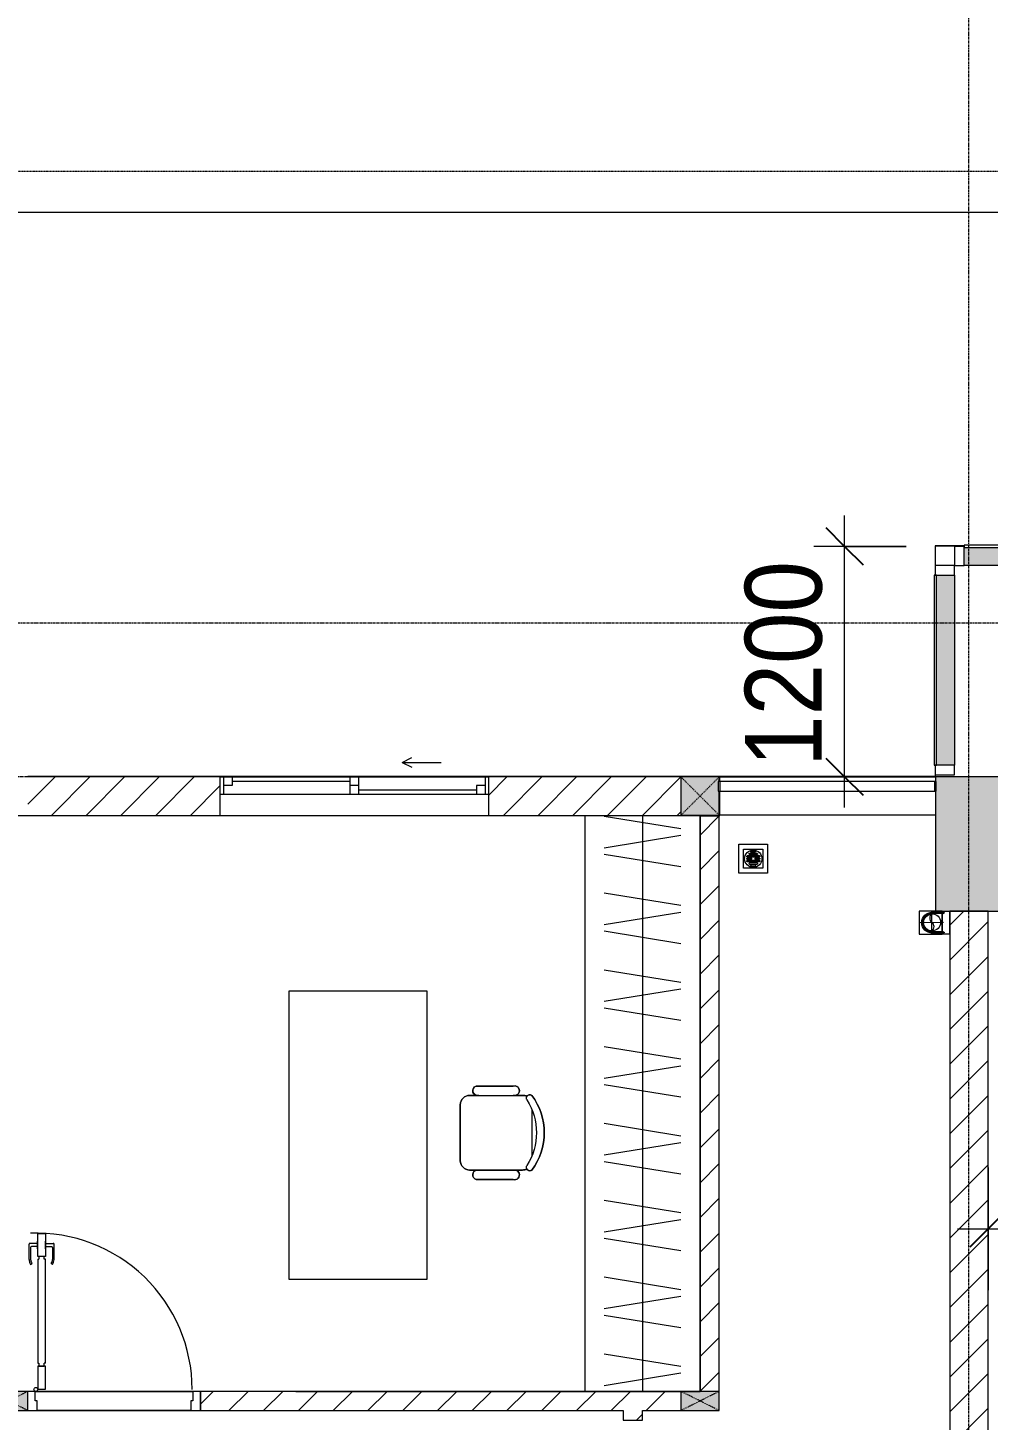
# Model space of a CAD drawing. Header units: millimetres. Extents: x 1591 to 240306, y -15958 to 82755.
# Drawn here: x 83454 to 88454, y 41187 to 48437 of the extents above; entities that cross this region are included whole.
import ezdxf

# ---------------------------------------------------------------- set-up
doc = ezdxf.new("R2010")
doc.units = ezdxf.units.MM
for name, pattern in [('Dash', [6, 3, -3]), ('Dash Dot 3_16_', [7.9375, 4.7625, -1.5875, 0, -1.5875]), ('Grid Line', [22.225, 12.7, -3.175, 3.175, -3.175]), ('IMPORT-CENTER _2_', [40.64, 25.4, -5.08, 5.08, -5.08])]:
    doc.linetypes.add(name, pattern=pattern)
for name, color, linetype, lineweight in [('0-1', 7, 'Continuous', 5), ('A-ANNO-DIMS', 211, 'Continuous', 9), ('A-ANNO-DIMS-160', 211, 'Continuous', 9), ('A-DETL-GENF-1', 9, 'Continuous', 9), ('A-DOOR-1', 254, 'Continuous', 9), ('A-DOOR-2', 9, 'Continuous', 9), ('A-FLOR', 192, 'Continuous', 9), ('A-FLOR-1', 250, 'Continuous', 9), ('A-FLOR-2', 9, 'Continuous', 9), ('A-FLOR-HRAL-1', 254, 'Continuous', 9), ('A-FLOR-HRAL-2', 9, 'Continuous', 9), ('A-GLAZ', 151, 'Continuous', 9), ('A-GLAZ-CURT', 52, 'Continuous', 9), ('A-GLAZ-CWMG', 51, 'Continuous', 9), ('A-GLAZ-CWMG-1', 51, 'Continuous', 18), ('A-WALL-1', 253, 'Continuous', 18), ('A-WALL-2', 9, 'Continuous', 9), ('A-WALL-3', 113, 'Continuous', 18), ('A-WALL-PATT-1', 10, 'Continuous', 9), ('A-WALL-PATT-2', 111, 'Continuous', 9), ('G-ANNO-SYMB-1', 111, 'Dash Dot 3_16_', 18), ('G-IMPT-2', 8, 'IMPORT-CENTER _2_', 9), ('G-IMPT-3', 8, 'Continuous', 9), ('I-FURN', 30, 'Continuous', 9), ('I-FURN-1', 254, 'Continuous', 9), ('M-EQPM', 50, 'Continuous', 9), ('S-COLS', 52, 'Continuous', 9), ('S-COLS-1', 52, 'Continuous', 5), ('S-COLS-2', 7, 'Continuous', 18), ('S-COLS-3', 254, 'Continuous', 9), ('S-COLS-4', 253, 'Continuous', 18), ('S-COLS-5', 52, 'Continuous', 18), ('S-COLS-HDLN', 52, 'Dash', 9), ('S-COLS-HDLN-1', 9, 'Dash', 9), ('S-GRID-1', 1, 'Grid Line', 9)]:
    doc.layers.add(name, color=color, linetype=linetype, lineweight=lineweight)
doc.styles.add('UTM Avo', font='UTM Avo.ttf', dxfattribs={"width": 0.9, "height": 400})
doc.dimstyles.new('1_Dim_chi_tiet_2_5', dxfattribs={"dimscale": 304.8, "dimtxt": 399.720379, "dimasz": 0.629921, "dimexe": 0.524934, "dimexo": 0.0625, "dimgap": 0.052493, "dimtad": 1, "dimdec": 0, "dimrnd": 5, "dimzin": 0, "dimdsep": 46, "dimtxsty": 'UTM Avo', "dimblk1": 'OBLIQUE', "dimblk2": 'OBLIQUE', "dimsah": 1, "dimcen": 0.09, "dimdle": 0.524934, "dimazin": 0, "dimtfac": 1, "dimtdec": 4, "dimtix": 1, "dimtmove": 0, "dimatfit": 3, "dimfxl": 1.049869, "dimfxlon": 1, "dimtvp": 1, "dimtolj": 1, "dimtzin": 0, "dimarcsym": 2})
pattern_1 = [(45, (0, 0), (-90.50967, 90.50967), [])]
pattern_2 = [(45, (11001.35, 0), (-90.50967, 90.50967), [])]

# ---------------------------------------------------------------- blocks, each defined once
blk = doc.blocks.new('NCV_TKTC_KET CAU_rvt-1-TKCS_MB TẦNG 3-4')
at = {"layer": 'S-COLS-1'}
blk.add_hatch(color=256, dxfattribs=at).paths.add_polyline_path([(77527.6, 43836.9), (77527.6, 44536.9), (77177.6, 44536.9), (77177.6, 44512), (77182.6, 44512), (77182.6, 44462), (77177.6, 44462), (77177.6, 43836.9), (77182.6, 43836.9)])
at = {"layer": 'A-FLOR-1'}
for p, q in [((75852.6, 44536.9), (72452.6, 44536.9)), ((76052.5, 44331.9), (76052.5, 44336.1))]:
    blk.add_line(p, q, dxfattribs=at)
at = {"layer": 'S-COLS-2'}
for p, q in [((77527.6, 44536.9), (77177.6, 44536.9)), ((77177.6, 44536.9), (77177.6, 44512)), ((77177.6, 44462), (77177.6, 43836.9)), ((77177.6, 43836.9), (77527.6, 43836.9))]:
    blk.add_line(p, q, dxfattribs=at)
blk = doc.blocks.new('DOOR_CW_01 CANH MO-PANEL KINH - DIW_01-900x2200-CỬA GỖ VÂN LAMINATE-V106-TKCS_MB TẦNG 3-4')
at = {"layer": 'A-DETL-GENF-1'}
for p, q in [((-397, 872), (-357, 872)), ((-397, 752), (-397, 872)), ((-357, 872), (-357, 752)), ((-442, 737), (-442, 816.5)), ((-399, 820.5), (-438, 820.5)), ((-434, 799.5), (-434, 737)), ((-399, 803.5), (-430, 803.5)), ((-399, 831.8), (-397, 831.8)), ((-399, 792.2), (-399, 831.8)), ((-397, 792.2), (-397, 831.8)), ((-357, 792.2), (-357, 831.8)), ((-355, 831.8), (-357, 831.8)), ((-355, 792.2), (-355, 831.8)), ((-355, 820.5), (-316, 820.5)), ((-355, 803.5), (-324, 803.5)), ((-320, 799.5), (-320, 737)), ((-312, 737), (-312, 816.5)), ((-397, 792.2), (-399, 792.2)), ((-357, 752), (-397, 752)), ((-397, 738), (-391, 738)), ((-397, 738), (-397, 196)), ((-363, 752), (-391, 752)), ((-391, 752), (-391, 738)), ((-363, 738), (-363, 752)), ((-357, 738), (-363, 738)), ((-357, 792.2), (-355, 792.2)), ((-357, 196), (-357, 738)), ((-433.9, 711.2), (-427.3, 715.8)), ((-320.1, 711.2), (-326.7, 715.8)), ((-397, 196), (-391, 196)), ((-357, 182), (-397, 182)), ((-397, 182), (-397, 62)), ((-391, 196), (-391, 182)), ((-391, 182), (-363, 182)), ((-357, 196), (-363, 196)), ((-363, 182), (-363, 196)), ((-357, 62), (-357, 182)), ((-397, 62), (-357, 62))]:
    blk.add_line(p, q, dxfattribs=at)
blk.add_circle((-407, 60), 10, dxfattribs=at)
for centre, radius, start, end in [((-407, 60), 814, 360, 92), ((-438, 816.5), 4, 90, 180), ((-430, 799.5), 4, 90, 180), ((-324, 799.5), 4, 360, 90), ((-316, 816.5), 4, 0, 90), ((-397, 737), 45, 180, 215), ((-397, 737), 37, 180, 215), ((-357, 737), 37, 325, 0), ((-357, 737), 45, 325, 0)]:
    blk.add_arc(centre, radius, start, end, dxfattribs=at)
at = {"layer": 'A-DOOR-2'}
for p, q in [((-410, 50), (-448.4, 50)), ((-410, 0), (-410, 50)), ((-400, 0), (-410, 0)), ((-407, 50), (-382, 50)), ((-400, -50), (-400, 0)), ((410, 0), (400, 0)), ((400, 0), (400, -50)), ((450, 50), (410, 50)), ((410, 50), (410, 0)), ((450, -50), (450, 50)), ((-448.4, -50), (-400, -50)), ((400, -50), (450, -50))]:
    blk.add_line(p, q, dxfattribs=at)
blk = doc.blocks.new('TU DO LV A - TU DO LV A-V183-TKCS_MB TẦNG 3-4')
at = {"layer": 'I-FURN'}
for p, q in [((5, 600), (0.8, 600)), ((4.3, 101), (68.9, 499)), ((169, 101), (104.4, 499)), ((202.5, 101), (267.1, 499)), ((404.3, 101), (468.9, 499)), ((569, 101), (504.4, 499)), ((602.5, 101), (667.1, 499)), ((804.3, 101), (868.9, 499)), ((969, 101), (904.4, 499)), ((1002.5, 101), (1067.1, 499)), ((1204.3, 101), (1268.9, 499)), ((1369, 101), (1304.4, 499)), ((1402.5, 101), (1467.1, 499)), ((1604.3, 101), (1668.9, 499)), ((1769, 101), (1704.4, 499)), ((1802.5, 101), (1867.1, 499)), ((2004.3, 101), (2068.9, 499)), ((2169, 101), (2104.4, 499)), ((2202.5, 101), (2267.1, 499)), ((2404.3, 101), (2468.9, 499)), ((2569, 101), (2504.4, 499)), ((2602.5, 101), (2667.1, 499)), ((2804.3, 101), (2868.9, 499)), ((2969, 101), (2904.4, 499)), ((0.8, 300), (3000, 300)), ((0.8, 0), (3000, 0))]:
    blk.add_line(p, q, dxfattribs=at)
at = {"layer": 'I-FURN-1'}
for p, q in [((5, 600), (0.8, 600)), ((0.8, 0), (3000, 0))]:
    blk.add_line(p, q, dxfattribs=at)
blk = doc.blocks.new('BAN LV A - BAN LV A_dwg_ban hoc2-348006-TKCS_MB TẦNG 3-4')
at = {"layer": 'I-FURN'}
for p, q in [((145.8, 437.4), (-145.8, 437.4)), ((-194.4, 388.8), (-194.4, 113.4)), ((194.4, 113.4), (194.4, 388.8)), ((-243, 354.4), (-243, 162)), ((194.4, 351.4), (194.4, 150.8)), ((243.7, 162), (243.7, 354.4)), ((-120.5, 64.8), (120.5, 64.8))]:
    blk.add_line(p, q, dxfattribs=at)
at = {"layer": 'I-FURN', "flags": 128}
blk.add_lwpolyline([(-737.8, 610.5), (-737.8, 1330.5), (-154.9, 1330.5), (762.2, 1330.5), (762.2, 610.5)], close=True, dxfattribs=at)
at = {"layer": 'I-FURN'}
for centre, radius, start, end in [((-145.8, 388.8), 48.6, 90, 180), ((145.8, 388.8), 48.6, 360, 90), ((-218.7, 347.3), 25.3, 343.7398, 163.7398), ((219.4, 347.3), 25.3, 16.2602, 170.70537), ((-218.7, 154.9), 25.3, 163.7398, 16.2602), ((219.4, 154.9), 25.3, 189.29463, 16.2602), ((-180.2, 75.4), 17.8, 57.97259, 216.69006), ((-145.8, 113.4), 48.6, 180, 207.58444), ((0, 359.3), 318.2, 237.57575, 302.42425), ((180.2, 75.4), 17.8, 323.30994, 122.02741), ((145.8, 113.4), 48.6, 332.41556, 0), ((0, 324), 324, 233.1301, 306.8699)]:
    blk.add_arc(centre, radius, start, end, dxfattribs=at)
blk = doc.blocks.new('BAN LV A - BAN LV A_dwg-348005-TKCS_MB TẦNG 3-4')
at = {"extrusion": (0, 0, -1), "zscale": -1, "rotation": 180}
blk.add_blockref('BAN LV A - BAN LV A_dwg_ban hoc2-348006-TKCS_MB TẦNG 3-4', (-729, 1383.7), dxfattribs=at)
blk = doc.blocks.new('BAN LV A - BAN LV A-348231-TKCS_MB TẦNG 3-4')
at = {"layer": 'I-FURN-1'}
for p, q in [((534.6, 1270.3), (534.6, 1235.9)), ((923.4, 1232.9), (923.4, 1270.3)), ((486, 1221.7), (486, 1029.3)), ((972.7, 1029.3), (972.7, 1221.7)), ((534.6, 1029.3), (534.6, 994.9)), ((923.4, 994.9), (923.4, 1032.3)), ((583.2, 946.3), (874.8, 946.3)), ((1491.2, 773.2), (-8.8, 773.2)), ((-8.8, 773.2), (-8.8, 53.2)), ((1491.2, 53.2), (1491.2, 773.2)), ((-8.8, 53.2), (1491.2, 53.2))]:
    blk.add_line(p, q, dxfattribs=at)
for centre, radius, start, end in [((729, 1059.7), 324, 53.1301, 126.8699), ((548.9, 1308.3), 17.8, 143.30994, 240.59603), ((909.2, 1308.3), 17.8, 299.40397, 36.69006), ((510.3, 1228.8), 25.3, 16.2602, 196.2602), ((583.2, 1270.3), 48.6, 152.41556, 180), ((874.8, 1270.3), 48.6, 360, 27.58444), ((948.4, 1228.8), 25.3, 343.7398, 170.70537), ((510.3, 1036.4), 25.3, 196.2602, 343.7398), ((948.4, 1036.4), 25.3, 189.29463, 343.7398), ((583.2, 994.9), 48.6, 180, 270), ((874.8, 994.9), 48.6, 270, 360)]:
    blk.add_arc(centre, radius, start, end, dxfattribs=at)
blk.add_blockref('BAN LV A - BAN LV A_dwg-348005-TKCS_MB TẦNG 3-4', (0, 0))
blk = doc.blocks.new('Railing - 50 x 10mm-901205-TKCS_MB TẦNG 3-4')
at = {"layer": 'A-FLOR-HRAL-2'}
for p, q in [((25, 5), (-25, 5)), ((-25, 5), (-25, -5)), ((25, -5), (25, 5)), ((-25, -5), (25, -5))]:
    blk.add_line(p, q, dxfattribs=at)
blk = doc.blocks.new('Railing - Railing-998722-TKCS_MB TẦNG 3-4')
at = {"layer": 'A-FLOR-HRAL-2'}
for p, q in [((54264.1, 35251.3), (53149.1, 35251.3)), ((53149.1, 35201.3), (54264.1, 35201.3))]:
    blk.add_line(p, q, dxfattribs=at)
at = {"rotation": 270}
for p in [(53144.1, 35226.3), (54269.1, 35226.3)]:
    blk.add_blockref('Railing - 50 x 10mm-901205-TKCS_MB TẦNG 3-4', p, dxfattribs=at)
blk = doc.blocks.new('G1_SOF - BO TRU - 100x200-745959-TKCS_MB TẦNG 3-4')
at = {"layer": 'S-COLS'}
blk.add_hatch(color=256, dxfattribs=at).paths.add_polyline_path([(-50, 100), (-50, -100), (50, -100), (50, 100)])
at = {"layer": 'S-COLS-4'}
for p, q in [((50, 100), (-50, 100)), ((-50, 100), (-50, -100)), ((50, -100), (50, 100)), ((-50, -100), (50, -100))]:
    blk.add_line(p, q, dxfattribs=at)
at = {"layer": 'S-COLS-HDLN-1'}
for p, q in [((50, 100), (-50, -100)), ((-50, 100), (50, -100))]:
    blk.add_line(p, q, dxfattribs=at)
blk = doc.blocks.new('NCV_TKTC_TANG 3 - 4_rvt-2-TKCS_MB TẦNG 3-4')
at = {"layer": 'A-WALL-PATT-1'}
h = blk.add_hatch(dxfattribs=at)
h.set_pattern_fill('FP_1', color=256, style=0, pattern_type=2)
h.set_pattern_definition(pattern_1)
h.paths.add_polyline_path([(76052.6, 41336.9), (76052.6, 44331.9), (75952.6, 44331.9), (75952.6, 41336.9)])
h = blk.add_hatch(dxfattribs=at)
h.set_pattern_fill('FP_1', color=256, style=0, pattern_type=2)
h.set_pattern_definition(pattern_1)
h.paths.add_polyline_path([(75852.6, 41236.9), (75852.6, 41336.9), (73350.9, 41336.9), (73350.9, 41236.9), (75652.6, 41236.9)])
h = blk.add_hatch(dxfattribs=at)
h.set_pattern_fill('FP_1', color=256, style=0, pattern_type=2)
h.set_pattern_definition(pattern_1)
h.paths.add_polyline_path([(75652.6, 40236.9), (75652.6, 40286.9), (75552.6, 40286.9), (75552.6, 40236.9)])
h.paths.add_polyline_path([(75552.6, 41186.9), (75652.6, 41186.9), (75652.6, 41236.9), (75552.6, 41236.9)])
at = {"layer": 'A-FLOR-2'}
for p, q in [((75952.6, 44331.9), (75952.6, 44336.1)), ((75952.6, 41336.9), (75952.6, 44331.9)), ((76052.6, 44336.1), (76052.6, 44331.9)), ((72490.9, 41336.9), (73310.9, 41336.9)), ((73310.9, 41336.9), (72490.9, 41336.9)), ((73847, 41336.9), (75352.6, 41336.9)), ((75352.6, 41336.9), (75852.6, 41336.9)), ((75852.6, 41336.9), (75952.6, 41336.9)), ((73300.9, 41236.9), (72500.9, 41236.9)), ((72500.9, 41236.9), (73300.9, 41236.9))]:
    blk.add_line(p, q, dxfattribs=at)
at = {"layer": 'A-WALL-1'}
for p, q in [((75952.6, 44331.9), (75952.6, 41336.9)), ((76052.6, 44331.9), (75952.6, 44331.9)), ((76052.6, 41336.9), (76052.6, 44331.9)), ((75852.6, 41336.9), (73350.9, 41336.9)), ((73350.9, 41336.9), (73350.9, 41236.9)), ((73350.9, 41236.9), (75552.6, 41236.9)), ((75552.6, 41236.9), (75552.6, 41186.9)), ((75552.6, 41186.9), (75652.6, 41186.9)), ((75652.6, 41236.9), (75852.6, 41236.9)), ((75652.6, 41186.9), (75652.6, 41236.9))]:
    blk.add_line(p, q, dxfattribs=at)
at = {"layer": 'A-WALL-2'}
for p, q in [((76052.9, 44536.9), (77177.6, 44536.9)), ((76052.9, 44536.9), (76052.9, 44512)), ((76052.9, 44462), (76052.9, 44336.9)), ((77177.6, 44336.9), (76052.9, 44336.9)), ((72490.9, 41336.9), (73310.9, 41336.9)), ((73300.9, 41236.9), (72500.9, 41236.9))]:
    blk.add_line(p, q, dxfattribs=at)
at = {"layer": 'A-DOOR-1'}
blk.add_blockref('DOOR_CW_01 CANH MO-PANEL KINH - DIW_01-900x2200-CỬA GỖ VÂN LAMINATE-V106-TKCS_MB TẦNG 3-4', (72900.9, 41286.9), dxfattribs=at)
at = {"layer": 'A-FLOR-HRAL-1'}
blk.add_blockref('Railing - Railing-998722-TKCS_MB TẦNG 3-4', (22908.5, 9260.7), dxfattribs=at)
at = {"layer": 'I-FURN-1'}
for name, p, rotation in [('TU DO LV A - TU DO LV A-V183-TKCS_MB TẦNG 3-4', (75352.6, 44336.9), 269.9999999999997), ('BAN LV A - BAN LV A-348231-TKCS_MB TẦNG 3-4', (73757.8, 43412.7), 269.9999999999995)]:
    blk.add_blockref(name, p, dxfattribs=dict(at, rotation=rotation))
at = {"layer": 'S-COLS-3', "rotation": 269.9999999999993}
for p in [(72352.6, 41286.9), (75952.6, 41286.9)]:
    blk.add_blockref('G1_SOF - BO TRU - 100x200-745959-TKCS_MB TẦNG 3-4', p, dxfattribs=at)
blk = doc.blocks.new('1_FAMILY RVT - W01-WxH 1400x1400xmm-389822-TKCS_MB TẦNG 3-4')
at = {"layer": 'A-GLAZ'}
for p, q in [((248.4, 172.39), (299.2, 197.79)), ((248.4, 172.39), (299.2, 146.99)), ((248.4, 172.39), (451.6, 172.39)), ((-700, 96.19), (-700, -103.81)), ((700, 96.19), (-700, 96.19)), ((-700, 96.19), (-636.5, 96.19)), ((-680.95, 96.19), (-680.95, 7.29)), ((-636.5, 96.19), (-22.225, 96.19)), ((-636.5, 96.19), (-636.5, 51.74)), ((-636.5, 73.965), (-22.225, 73.965)), ((-22.225, 7.29), (-22.225, 96.19)), ((-22.225, 96.19), (22.225, 96.19)), ((22.225, 96.19), (680.95, 96.19)), ((22.225, 96.19), (22.225, 7.29)), ((680.95, 96.19), (700, 96.19)), ((680.95, 96.19), (680.95, 7.29)), ((700, -103.81), (700, 96.19)), ((-700, 7.29), (-680.95, 7.29)), ((-636.5, 51.74), (-680.95, 51.74)), ((-680.95, 7.29), (-22.225, 7.29)), ((22.225, 51.74), (-22.225, 51.74)), ((-22.225, 7.29), (22.225, 7.29)), ((22.225, 29.515), (636.5, 29.515)), ((22.225, 7.29), (636.5, 7.29)), ((636.5, 51.74), (636.5, 7.29)), ((680.95, 51.74), (636.5, 51.74)), ((636.5, 7.29), (700, 7.29)), ((-700, -103.81), (700, -103.81))]:
    blk.add_line(p, q, dxfattribs=at)
blk = doc.blocks.new('System Panel - Glazed-1838995-TKCS_MB TẦNG 3-4')
at = {"layer": 'A-GLAZ-CURT'}
for p, q in [((575, 6), (-575, 6)), ((-575, 6), (-575, -6)), ((575, -6), (575, 6)), ((-575, -6), (575, -6))]:
    blk.add_line(p, q, dxfattribs=at)
blk = doc.blocks.new('Rectangular Mullion - 50 x 100mm-1838989-TKCS_MB TẦNG 3-4')
at = {"layer": 'A-GLAZ-CWMG'}
blk.add_hatch(color=256, dxfattribs=at).paths.add_polyline_path([(78477.6, 45637), (78477.6, 45731), (77327.6, 45731), (77327.6, 45637)])
blk.add_line((78477.6, 45637), (77327.6, 45637), dxfattribs=at)
blk = doc.blocks.new('Rectangular Mullion - 50 x 100mm-1839002-TKCS_MB TẦNG 3-4')
at = {"layer": 'A-GLAZ-CWMG-1'}
for p, q in [((0, 100), (-50, 100)), ((-50, 100), (-50, 0)), ((0, 0), (0, 100)), ((-50, 0), (0, 0))]:
    blk.add_line(p, q, dxfattribs=at)
blk = doc.blocks.new('System Panel - Glazed-1903583-TKCS_MB TẦNG 3-4')
at = {"layer": 'A-GLAZ-CURT'}
for p, q in [((495.2, 6), (-495.2, 6)), ((-495.2, 6), (-495.2, -6)), ((495.2, -6), (495.2, 6)), ((-495.2, -6), (495.2, -6))]:
    blk.add_line(p, q, dxfattribs=at)
blk = doc.blocks.new('Rectangular Mullion - 50 x 100mm-1903581-TKCS_MB TẦNG 3-4')
at = {"layer": 'A-GLAZ-CWMG'}
blk.add_hatch(color=256, dxfattribs=at).paths.add_polyline_path([(77277.6, 44596.9), (77277.6, 45587.4), (77183.6, 45587.4), (77183.6, 44596.9)])
blk.add_line((77277.6, 45587.4), (77277.6, 44596.9), dxfattribs=at)
blk = doc.blocks.new('Rectangular Mullion - 50 x 100mm-1838999-TKCS_MB TẦNG 3-4')
at = {"layer": 'A-GLAZ-CWMG-1'}
for p, q in [((-50, 100), (0, 100)), ((-50, 0), (-50, 100)), ((0, 100), (0, 0)), ((0, 0), (-50, 0))]:
    blk.add_line(p, q, dxfattribs=at)
blk = doc.blocks.new('G1_SOF - BO TRU - 200x200-V24-TKCS_MB TẦNG 3-4')
at = {"layer": 'S-COLS'}
blk.add_hatch(color=256, dxfattribs=at).paths.add_polyline_path([(95, -100), (100, -100), (100, 25.1), (95, 25.1), (95, 75.1), (100, 75.1), (100, 100), (-100, 100), (-100, -100)])
at = {"layer": 'S-COLS-5'}
for p, q in [((100, 100), (-100, 100)), ((-100, 100), (-100, -100)), ((100, 75.1), (100, 100)), ((100, -100), (100, 25.1)), ((-100, -100), (100, -100))]:
    blk.add_line(p, q, dxfattribs=at)
at = {"layer": 'S-COLS-HDLN'}
for p, q in [((100, 100), (-100, -100)), ((-100, 100), (100, -100))]:
    blk.add_line(p, q, dxfattribs=at)
blk = doc.blocks.new('TKTC_XREF_251221_MB TANG 2-7 - TKTC_XREF_260130_MB TANG 2-5_dwg_THU NUOC - THU NUOC-444531-TKCS_MB TẦNG 1-4746810-TKCS_MB TẦNG 3-4')
at = {"layer": 'G-IMPT-3'}
for p, q in [((-23.3, 10.8), (40.9, 10.8)), ((40.9, 4.8), (-23.3, 4.8)), ((-11, 23.3), (28.5, 23.3)), ((28.5, 17.3), (-11, 17.3)), ((-1.1, 35.6), (18.5, 35.6)), ((18.5, 29.6), (-1.1, 29.6)), ((-23.3, -13.6), (40.9, -13.6)), ((40.9, -19.6), (-23.3, -19.6)), ((-11, -26.1), (28.5, -26.1)), ((28.5, -32.1), (-11, -32.1)), ((-1.1, -38.5), (18.5, -38.5)), ((18.5, -44.5), (-1.1, -44.5))]:
    blk.add_line(p, q, dxfattribs=at)
at = {"layer": 'G-IMPT-3', "flags": 128}
for points in [[(83.7, -79.4), (83.7, 70.6), (-66.3, 70.6), (-66.3, -79.4)], [(58.7, -54.4), (58.7, 45.6), (-41.3, 45.6), (-41.3, -54.4)]]:
    blk.add_lwpolyline(points, close=True, dxfattribs=at)
for points in [[(-23.3, -1.2), (0.7, -1.2), (0.7, -7.2), (-23.3, -7.2)], [(40.9, -7.2), (16.7, -7.2), (16.7, -1.2), (40.9, -1.2)]]:
    blk.add_lwpolyline(points, dxfattribs=at)
at = {"layer": 'G-IMPT-3'}
for centre, radius, start, end in [((8.7, -4.4), 45, 360, 180), ((8.7, -4.4), 45, 360, 180), ((-23.3, 7.8), 3, 90, 270), ((-11, 20.3), 3, 90, 270), ((-1.1, 32.6), 3, 90, 270), ((18.5, 32.6), 3, 270, 90), ((28.5, 20.3), 3, 270, 90), ((40.9, 7.8), 3, 270, 90), ((8.7, -4.4), 45, 180, 360), ((8.7, -4.4), 45, 180, 360), ((-23.3, -4.2), 3, 90, 270), ((-23.3, -16.6), 3, 90, 270), ((-11, -29.1), 3, 90, 270), ((-1.1, -41.5), 3, 90, 270), ((18.5, -41.5), 3, 270, 90), ((28.5, -29.1), 3, 270, 90), ((40.9, -4.2), 3, 270, 90), ((40.9, -16.6), 3, 270, 90)]:
    blk.add_arc(centre, radius, start, end, dxfattribs=at)
blk = doc.blocks.new('TKTC_XREF_251221_MB TANG 2-7 - TKTC_XREF_260130_MB TANG 2-5_dwg_$cc-4746798-TKCS_MB TẦNG 3-4')
at = {"layer": 'G-IMPT-2'}
for p, q in [((-0.673, 0), (0.673, 0)), ((0, -0.673), (0, 0.673))]:
    blk.add_line(p, q, dxfattribs=at)
at = {"layer": 'M-EQPM'}
blk.add_circle((0, 0), 0.5, dxfattribs=at)
for centre, radius, start, end in [((0, 0), 0.5, 90, 270), ((0.188, 0.25), 0.313, 126.8699, 233.1301), ((-0.188, -0.25), 0.313, 306.8699, 53.1301)]:
    blk.add_arc(centre, radius, start, end, dxfattribs=at)
blk = doc.blocks.new('TKTC_XREF_251221_MB TANG 2-7 - TKTC_XREF_260130_MB TANG 2-5_dwg_CUM U_DN100-4746799-TKCS_MB TẦNG 3-4')
at = {"layer": 'G-IMPT-3'}
blk.add_hatch(color=256, dxfattribs=at).paths.add_polyline_path([(0, 61), (15.8, 58.9), (30.5, 52.8), (43.1, 43.1), (52.8, 30.5), (58.9, 15.8), (61, 0), (58.9, -15.8), (52.8, -30.5), (43.1, -43.1), (30.5, -52.8), (15.8, -58.9), (0, -61), (0, -57), (14.8, -55.1), (28.5, -49.4), (40.3, -40.3), (49.4, -28.5), (55.1, -14.8), (57, 0), (55.1, 14.8), (49.4, 28.5), (40.3, 40.3), (28.5, 49.4), (14.8, 55.1), (0, 57)])
for p, q in [((-79.1, 66.6), (-79.1, 63.4)), ((-76.6, 66.6), (-76.6, 63.4)), ((-74.6, 66.6), (-74.6, 63.4)), ((-72.7, 69.3), (-72.7, 60.7)), ((-66.9, 67.9), (-71.7, 67.9)), ((-66.9, 62.1), (-71.7, 62.1)), ((-65, 69), (0, 69)), ((-79.1, -63.4), (-79.1, -66.6)), ((-76.6, -63.4), (-76.6, -66.6)), ((-74.6, -63.4), (-74.6, -66.6)), ((-72.7, -60.7), (-72.7, -69.3)), ((-66.9, -62.1), (-71.7, -62.1)), ((-66.9, -67.9), (-71.7, -67.9)), ((-65, -69), (0, -69))]:
    blk.add_line(p, q, dxfattribs=at)
at = {"layer": 'G-IMPT-3', "flags": 128}
for points in [[(-72.7, 67.6), (-78.1, 67.6), (-78.1, 62.4), (-72.7, 62.4)], [(-71.7, 59.2), (-66.9, 59.2), (-66.9, 70.8), (-71.7, 70.8)], [(-66.9, 70.8), (-66.9, 72.7), (-65, 72.7), (-65, 57.3), (-66.9, 57.3), (-66.9, 59.2)], [(-65, 61), (0, 61), (0, 57)], [(-72.7, -62.4), (-78.1, -62.4), (-78.1, -67.6), (-72.7, -67.6)], [(-71.7, -70.8), (-66.9, -70.8), (-66.9, -59.2), (-71.7, -59.2)], [(-66.9, -59.2), (-66.9, -57.3), (-65, -57.3), (-65, -72.7), (-66.9, -72.7), (-66.9, -70.8)], [(-65, -61), (0, -61), (0, -57)]]:
    blk.add_lwpolyline(points, dxfattribs=at)
at = {"layer": 'G-IMPT-3'}
for centre, radius, start, end in [((-78.1, 66.6), 0.96, 90, 180), ((-78.1, 63.4), 0.96, 180, 270), ((-71.1, 69.3), 1.56, 112.61986, 247.38014), ((-67.9, 65), 4.8, 143.1301, 216.8699), ((-71.1, 60.7), 1.56, 112.61986, 247.38014), ((0, 0), 69, 270, 90), ((0, 0), 61, 270, 90), ((0, 0), 57, 270, 90), ((-78.1, -63.4), 0.96, 90, 180), ((-78.1, -66.6), 0.96, 180, 270), ((-71.1, -60.7), 1.56, 112.61986, 247.38014), ((-67.9, -65), 4.8, 143.1301, 216.8699), ((-71.1, -69.3), 1.56, 112.61986, 247.38014)]:
    blk.add_arc(centre, radius, start, end, dxfattribs=at)
blk = doc.blocks.new('TKTC_XREF_251221_MB TANG 2-7 - TKTC_XREF_251221_MB TANG 2-7-2039446-TKCS_MB TẦNG 3-4')
at = {"layer": 'M-EQPM'}
for p, q in [((43525, 28502.1), (43525, 28400.4)), ((43675, 28502.1), (43525, 28502.1)), ((43525, 27302.1), (38800, 27302.1)), ((43525, 27310), (43525, 27302.1)), ((43559.9, 26599.9), (43440, 26599.9)), ((43440, 26599.9), (43440, 26480.5)), ((43559.9, 26480.5), (43559.9, 26599.9)), ((43599.9, 26598.1), (43560, 26598.1)), ((43560, 26598.1), (43560, 26482.3)), ((43599.9, 26482.3), (43599.9, 26598.1)), ((43440, 26480.5), (43559.9, 26480.5)), ((43560, 26482.3), (43599.9, 26482.3))]:
    blk.add_line(p, q, dxfattribs=at)
at = {"extrusion": (0, 0, -1), "zscale": -1}
blk.add_blockref('TKTC_XREF_251221_MB TANG 2-7 - TKTC_XREF_260130_MB TANG 2-5_dwg_THU NUOC - THU NUOC-444531-TKCS_MB TẦNG 1-4746810-TKCS_MB TẦNG 3-4', (-42585.7, 26877.9), dxfattribs=at)
at = {"xscale": 90.00000000005114, "yscale": 90.00000000005114, "zscale": 90.00000000005114, "rotation": 0.304717521727566}
blk.add_blockref('TKTC_XREF_251221_MB TANG 2-7 - TKTC_XREF_260130_MB TANG 2-5_dwg_$cc-4746798-TKCS_MB TẦNG 3-4', (43507.1, 26542.3), dxfattribs=at)
at = {"extrusion": (0, 0, -1), "xscale": 0.789473684210524, "yscale": 0.789473684210524, "zscale": -0.7894736842105241, "rotation": 0.06930925665188988}
blk.add_blockref('TKTC_XREF_251221_MB TANG 2-7 - TKTC_XREF_260130_MB TANG 2-5_dwg_CUM U_DN100-4746799-TKCS_MB TẦNG 3-4', (-43508.6, 26540.6), dxfattribs=at)
blk = doc.blocks.new('DIMBLOCK20-TKCS_MB TẦNG 3-4')
at = {"layer": 'A-ANNO-DIMS-160'}
for p, q in [((87706.8, 44376.9), (87706.8, 45897)), ((88026.8, 45737), (87546.8, 45737)), ((87706.8, 45737), (88026.8, 45737)), ((87386.8, 44536.9), (87866.8, 44536.9)), ((87706.8, 44536.9), (87386.8, 44536.9))]:
    blk.add_line(p, q, dxfattribs=at)
at = {"layer": 'A-ANNO-DIMS-160', "lineweight": 25}
for p, q in [((87706.8, 45737), (87610.8, 45833)), ((87706.8, 45737), (87802.8, 45641)), ((87706.8, 44536.9), (87610.8, 44632.9)), ((87706.8, 44536.9), (87802.8, 44440.9))]:
    blk.add_line(p, q, dxfattribs=at)
at = {"layer": 'A-ANNO-DIMS-160', "color": 0, "insert": (87187.1, 44589.2), "char_height": 400, "width": 1314.636, "attachment_point": 1, "rotation": 90, "line_spacing_factor": 1.110334, "style": 'UTM Avo'}
blk.add_mtext('1200', dxfattribs=at)
blk = doc.blocks.new('_Oblique')
at = {"color": 0, "linetype": 'ByBlock', "lineweight": -2}
blk.add_line((-0.5, -0.5), (0.5, 0.5), dxfattribs=at)
blk = doc.blocks.new('DIMBLOCK21-TKCS_MB TẦNG 3-4')
at = {"layer": 'A-ANNO-DIMS-160'}
for p, q in [((88453.9, 42503.2), (88453.9, 42023.2)), ((88453.9, 42183.2), (88453.9, 42503.2)), ((94453.9, 42503.2), (94453.9, 42023.2)), ((94453.9, 42183.2), (94453.9, 42503.2)), ((88293.9, 42183.2), (94613.9, 42183.2))]:
    blk.add_line(p, q, dxfattribs=at)
at = {"layer": 'A-ANNO-DIMS-160', "lineweight": 25}
for p, q in [((88453.9, 42183.2), (88549.9, 42279.2)), ((94453.9, 42183.2), (94549.9, 42279.2)), ((88453.9, 42183.2), (88357.9, 42087.2)), ((94453.9, 42183.2), (94357.9, 42087.2))]:
    blk.add_line(p, q, dxfattribs=at)
at = {"layer": 'A-ANNO-DIMS-160', "color": 0, "insert": (90906.1, 42702.8), "char_height": 400, "width": 1314.636, "attachment_point": 1, "line_spacing_factor": 1.110334, "style": 'UTM Avo'}
blk.add_mtext('6000', dxfattribs=at)
blk = doc.blocks.new('DIMBLOCK37-TKCS_MB TẦNG 3-4')
at = {"layer": 'A-ANNO-DIMS-160'}
for p, q in [((59853.9, 47797.1), (59853.9, 47317.1)), ((59853.9, 47477.1), (59853.9, 47797.1)), ((123054, 47797.1), (123054, 47317.1)), ((123054, 47477.1), (123054, 47797.1)), ((59693.9, 47477.1), (123214, 47477.1))]:
    blk.add_line(p, q, dxfattribs=at)
at = {"layer": 'A-ANNO-DIMS-160', "lineweight": 25}
for p, q in [((59853.9, 47477.1), (59949.9, 47573.1)), ((123054, 47477.1), (123150, 47573.1)), ((59853.9, 47477.1), (59757.9, 47381.1)), ((123054, 47477.1), (122958, 47381.1))]:
    blk.add_line(p, q, dxfattribs=at)
at = {"layer": 'A-ANNO-DIMS-160', "color": 0, "insert": (90769.2, 47996.8), "char_height": 400, "width": 1643.295, "attachment_point": 1, "line_spacing_factor": 1.110334, "style": 'UTM Avo'}
blk.add_mtext('63200', dxfattribs=at)
blk = doc.blocks.new('DIMBLOCK164-TKCS_MB TẦNG 3-4')
at = {"layer": 'A-ANNO-DIMS-160'}
for p, q in [((88453.9, 41863.2), (88453.9, 42343.2)), ((94453.9, 41863.2), (94453.9, 42343.2)), ((88293.9, 42183.2), (94613.9, 42183.2)), ((88453.9, 42183.2), (88453.9, 41863.2)), ((94453.9, 42183.2), (94453.9, 41863.2))]:
    blk.add_line(p, q, dxfattribs=at)
at = {"layer": 'A-ANNO-DIMS-160', "lineweight": 25}
for p, q in [((88453.9, 42183.2), (88549.9, 42279.2)), ((94453.9, 42183.2), (94549.9, 42279.2)), ((88453.9, 42183.2), (88357.9, 42087.2)), ((94453.9, 42183.2), (94357.9, 42087.2))]:
    blk.add_line(p, q, dxfattribs=at)
at = {"layer": 'A-ANNO-DIMS-160', "color": 0, "insert": (90906.1, 42702.8), "char_height": 400, "width": 1314.636, "attachment_point": 1, "line_spacing_factor": 1.110334, "style": 'UTM Avo'}
blk.add_mtext('6000', dxfattribs=at)

msp = doc.modelspace()

# ---------------------------------------------------------------- hatches: boundary and pattern name
at = {"layer": 'A-WALL-PATT-2'}
h = msp.add_hatch(dxfattribs=at)
h.set_pattern_fill('FP_1', color=256, style=0, pattern_type=2)
h.set_pattern_definition(pattern_2)
h.paths.add_polyline_path([(86854, 44336.1), (86854, 44336.9), (86854, 44536.1), (85853.9, 44536.1), (85853.9, 44336.1), (86460.3, 44336.1)])
h.paths.add_polyline_path([(84453.9, 44336.1), (84453.9, 44536.1), (83453.9, 44536.1), (83453.9, 44336.1)])
h = msp.add_hatch(dxfattribs=at)
h.set_pattern_fill('FP_1', color=256, style=0, pattern_type=2)
h.set_pattern_definition(pattern_2)
h.paths.add_polyline_path([(88453.9, 40536.9), (88453.9, 43837), (88253.9, 43837), (88253.9, 40536.9)])

# ---------------------------------------------------------------- linework, layer by layer
at = {"layer": 'A-FLOR'}
for p, q in [((88328.9, 45737.4), (88178.9, 45737.4)), ((88178.9, 45737.4), (88178.9, 45637.4)), ((88178.9, 44546.9), (88178.9, 44536.9))]:
    msp.add_line(p, q, dxfattribs=at)
at = {"layer": 'A-WALL-3'}
for p, q in [((84453.9, 44536.1), (83453.9, 44536.1)), ((86854, 44536.1), (85853.9, 44536.1)), ((83078.9, 44336.1), (84453.9, 44336.1)), ((85853.9, 44336.1), (87053.9, 44336.1)), ((88253.9, 43837), (88253.9, 40536.9)), ((88453.9, 43837), (88253.9, 43837)), ((88453.9, 40536.9), (88453.9, 43837))]:
    msp.add_line(p, q, dxfattribs=at)
at = {"layer": 'G-ANNO-SYMB-1'}
msp.add_line((39749.2, 47691.5), (145928.2, 47691.5), dxfattribs=at)
at = {"layer": 'S-GRID-1'}
for p, q in [((88353.9, 19175.3), (88353.9, 76690.4)), ((139245.7, 45336.9), (45492.6, 45336.9)), ((137213.7, 44536.9), (47524.6, 44536.9))]:
    msp.add_line(p, q, dxfattribs=at)

# ---------------------------------------------------------------- block references
at = {"layer": '0-1'}
for name in ['NCV_TKTC_KET CAU_rvt-1-TKCS_MB TẦNG 3-4', 'NCV_TKTC_TANG 3 - 4_rvt-2-TKCS_MB TẦNG 3-4']:
    msp.add_blockref(name, (11001.4, 0), dxfattribs=at)
at = {"layer": 'A-GLAZ'}
msp.add_blockref('1_FAMILY RVT - W01-WxH 1400x1400xmm-389822-TKCS_MB TẦNG 3-4', (85153.9, 44439.9), dxfattribs=at)
at = {"layer": 'A-GLAZ-CURT'}
msp.add_blockref('System Panel - Glazed-1838995-TKCS_MB TẦNG 3-4', (88903.9, 45737), dxfattribs=at)
at = {"layer": 'A-GLAZ-CURT', "rotation": 90}
msp.add_blockref('System Panel - Glazed-1903583-TKCS_MB TẦNG 3-4', (88178.9, 45092.1), dxfattribs=at)
at = {"layer": 'A-GLAZ-CWMG'}
for p, rotation in [((88278.9, 45737), 180), ((88178.9, 44546.9), 270)]:
    msp.add_blockref('Rectangular Mullion - 50 x 100mm-1839002-TKCS_MB TẦNG 3-4', p, dxfattribs=dict(at, rotation=rotation))
for name in ['Rectangular Mullion - 50 x 100mm-1838989-TKCS_MB TẦNG 3-4', 'Rectangular Mullion - 50 x 100mm-1903581-TKCS_MB TẦNG 3-4']:
    msp.add_blockref(name, (11001.4, 0), dxfattribs=at)
at = {"layer": 'A-GLAZ-CWMG', "extrusion": (0, 0, -1), "rotation": 90}
msp.add_blockref('Rectangular Mullion - 50 x 100mm-1838999-TKCS_MB TẦNG 3-4', (-88178.9, 45637.4), dxfattribs=at)
at = {"layer": 'M-EQPM'}
msp.add_blockref('TKTC_XREF_251221_MB TANG 2-7 - TKTC_XREF_251221_MB TANG 2-7-2039446-TKCS_MB TẦNG 3-4', (44653.9, 17236.9), dxfattribs=at)
at = {"layer": 'S-COLS'}
msp.add_blockref('G1_SOF - BO TRU - 200x200-V24-TKCS_MB TẦNG 3-4', (86954, 44436.9), dxfattribs=at)

# ---------------------------------------------------------------- dimensions: what is measured, and where the dimension line sits
at = {"layer": 'A-ANNO-DIMS'}
for base, p1, p2, override, picture, middle in [((123054, 47477.1), (59853.9, 47797.1), (123054, 47797.1), {"dimpost": '<>', "dimfxl": 63200.07133}, 'DIMBLOCK37-TKCS_MB TẦNG 3-4', (91454, 47700.1)), ((94453.9, 42183.2), (88453.9, 42503.2), (94453.9, 42503.2), {"dimpost": '<>', "dimfxl": 6000}, 'DIMBLOCK21-TKCS_MB TẦNG 3-4', (91453.9, 42406.2)), ((94453.9, 42183.2), (88453.9, 41863.2), (94453.9, 41863.2), {"dimpost": '<>', "dimfxl": 6000}, 'DIMBLOCK164-TKCS_MB TẦNG 3-4', (91453.9, 42406.2))]:
    dim = msp.add_linear_dim(base=base, p1=p1, p2=p2, dimstyle='1_Dim_chi_tiet_2_5', override=override, dxfattribs=at)
    dim.commit()
    dim.dimension.update_dxf_attribs({"geometry": picture, "text_midpoint": middle})
dim = msp.add_linear_dim(base=(87706.8, 45737), p1=(87386.8, 44536.9), p2=(88026.8, 45737), angle=90, dimstyle='1_Dim_chi_tiet_2_5', override={"dimpost": '<>', "dimfxl": 1360.06294}, dxfattribs=at)
dim.commit()
dim.dimension.update_dxf_attribs({"geometry": 'DIMBLOCK20-TKCS_MB TẦNG 3-4', "text_midpoint": (87483.8, 45137)})

doc.saveas('drawing.dxf')
